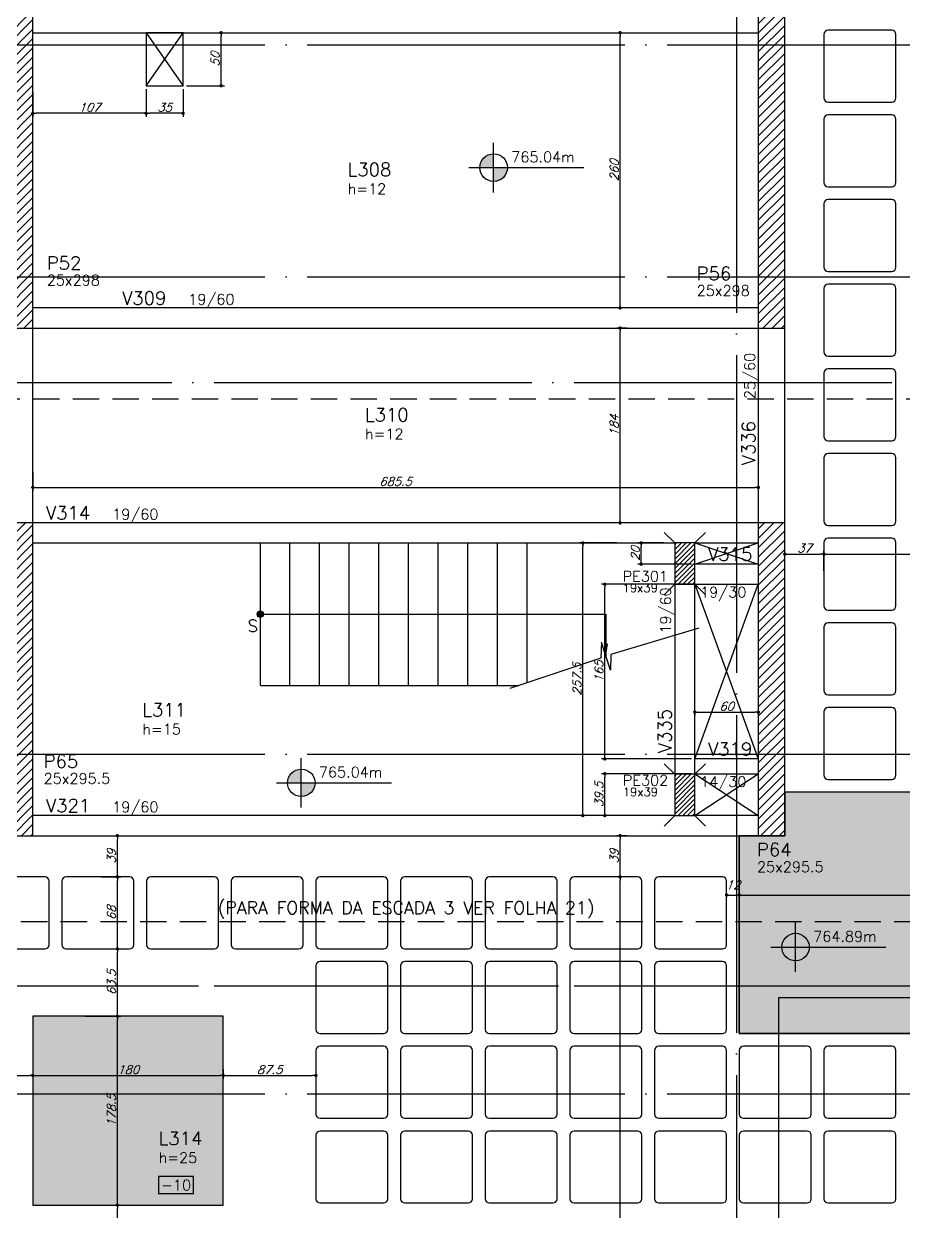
# Model space of a CAD drawing. Header units: millimetres. Extents: x -4107 to 5538, y -2094 to 2406.
# Drawn here: x -1933 to -1102, y -228 to 894 of the extents above; entities that cross this region are included whole.
import ezdxf
from ezdxf.enums import TextEntityAlignment as Align

# ---------------------------------------------------------------- set-up
doc = ezdxf.new("R2010")
doc.units = ezdxf.units.MM
doc.header["$LTSCALE"] = 50
doc.linetypes.add('DASHED', pattern=[0.75, 0.5, -0.25])
doc.linetypes.add('EIXO', pattern=[6.8, 6, -0.4, 0, -0.4])
for name, color, linetype in [('251', 5, 'Continuous'), ('F-AUX', 2, 'Continuous'), ('F-AUX-RED', 1, 'Continuous'), ('F-COTAS', 106, 'Continuous'), ('F-COTAS-FUROS', 50, 'Continuous'), ('F-CUBETA', 1, 'Continuous'), ('F-EIXO', 12, 'EIXO'), ('F-ESCADAS', 2, 'Continuous'), ('F-LAJES', 3, 'Continuous'), ('F-LAJES-DIM', 2, 'Continuous'), ('F-LAJES-NOME', 4, 'Continuous'), ('F-LAJES-R', 254, 'Continuous'), ('F-LEADER', 1, 'Continuous'), ('F-NÍVEL-PLANTA', 2, 'Continuous'), ('F-PILARES-DIM', 172, 'Continuous'), ('F-PILARES-HACH', 174, 'Continuous'), ('F-PILARES-N', 170, 'Continuous'), ('F-PILARES-NASCE', 4, 'Continuous'), ('F-PILARES-NOME', 170, 'Continuous'), ('F-PILARES-S', 170, 'Continuous'), ('F-TEXTO', 6, 'Continuous'), ('F-TEXTO-YELLOW', 2, 'Continuous'), ('F-VIGAS', 3, 'Continuous'), ('F-VIGAS-DIM', 2, 'Continuous'), ('F-VIGAS-NOME', 4, 'Continuous'), ('F-VÃO', 1, 'Continuous')]:
    doc.layers.add(name, color=color, linetype=linetype)
doc.layers.add('F-DESNIVEL-4', color=7, linetype='Continuous', true_color=0xc3f1b6)
doc.layers.add('F-DESNIVEL-5', color=7, linetype='Continuous', true_color=0xadd6ff)
doc.styles.add('5385-ARQ-PB-BAS-PLA-TER-TORRE-A-106-TXT$0$R60-75', font='simplex.shx', dxfattribs={"height": 0.1125})
doc.styles.add('CP-TEXT-INCL', font='simplex.shx', dxfattribs={"oblique": 20})
doc.styles.add('CP-TEXTO', font='simplex.shx')
doc.styles.add('MCP', font='simplex.shx')
doc.styles.add('ROMANS', font='simplex.shx')
doc.dimstyles.new('CP-COTAS-50', dxfattribs={"dimscale": 0.64, "dimtxt": 12.5, "dimasz": 5, "dimexe": 5, "dimexo": 5, "dimgap": 2.5, "dimtad": 1, "dimdec": 1, "dimdsep": 46, "dimtxsty": 'CP-TEXT-INCL', "dimblk1": 'DOT', "dimblk2": 'DOT', "dimsah": 1, "dimcen": 9, "dimclrd": 256, "dimclre": 256, "dimclrt": 256, "dimadec": 0, "dimazin": 0, "dimtfac": 1, "dimtdec": 1, "dimtmove": 2, "dimatfit": 3, "dimldrblk": 'DOT', "dimfxl": 0, "dimtolj": 1, "dimarcsym": 0})
pattern_1 = [(45, (0, -5000), (-4.4194174, 4.4194174), [])]

# ---------------------------------------------------------------- blocks, each defined once
blk = doc.blocks.new('_VAONER063650636500869008690')
at = {"layer": '251', "color": 1}
for p, q in [((30, 34), (-30, 34)), ((-34, 30), (-34, -30)), ((34, -30), (34, 30)), ((-30, -34), (30, -34))]:
    blk.add_line(p, q, dxfattribs=at)
for centre, start, end in [((-30, 30), 90, 180), ((30, 30), 0, 90), ((-30, -30), 180, 270), ((30, -30), 270, 0)]:
    blk.add_arc(centre, 4, start, end, dxfattribs=at)
blk = doc.blocks.new('*U4')
at = {"layer": 'F-LAJES-DIM', "color": 1}
blk.add_lwpolyline([(0, 0), (33, 0), (33, 16), (0, 16)], close=True, dxfattribs=at)
at = {"layer": 'F-LAJES-DIM', "style": 'MCP'}
blk.add_attdef('DIM', text='', height=10, dxfattribs=at).set_placement((16.5, 8), align=Align.MIDDLE_CENTER)
blk = doc.blocks.new('Nível - Planta')
at = {"layer": 'F-NÍVEL-PLANTA'}
h = blk.add_hatch(color=71, dxfattribs=at)
h.paths.add_polyline_path([(0, 0), (0, 0.26, 0.414214), (-0.26, 0)])
h.paths.add_polyline_path([(0.26, 0), (0, 0), (0, -0.26, 0.414214)])
for p, q in [((0, -0.469), (0, 0.469)), ((-0.469, 0), (1.704, 0))]:
    blk.add_line(p, q, dxfattribs=at)
blk.add_circle((0, 0), 0.26, dxfattribs=at)
at = {"layer": 'F-TEXTO', "color": 3, "style": 'MCP'}
blk.add_attdef('NÍVEL', (0.333, 0.102), '', height=0.2, dxfattribs=at)
blk = doc.blocks.new('*U13')
at = {"layer": 'F-EIXO'}
blk.add_line((0, 0), (7397, 0), dxfattribs=at)
at = {"layer": 'F-TEXTO', "style": 'ROMANS'}
blk.add_attdef('EIXO', text='', height=17.5, dxfattribs=at).set_placement((-28.2072, 0), align=Align.MIDDLE_CENTER)
blk = doc.blocks.new('*U19')
at = {"layer": 'F-EIXO'}
blk.add_line((0, 0), (7484.954, 0), dxfattribs=at)
at = {"layer": 'F-TEXTO', "style": 'ROMANS'}
blk.add_attdef('EIXO', text='', height=17.5, dxfattribs=at).set_placement((-28.2072, 0), align=Align.MIDDLE_CENTER)
blk = doc.blocks.new('*U12')
at = {"layer": 'F-EIXO'}
blk.add_line((0, 0), (0, -3477.9), dxfattribs=at)
at = {"layer": 'F-TEXTO', "style": 'ROMANS'}
blk.add_attdef('EIXO', text='', height=17.5, rotation=360, dxfattribs=at).set_placement((0, 28.2), align=Align.MIDDLE_CENTER)
blk = doc.blocks.new('*U125')
at = {"layer": 'F-VÃO'}
for p, q in [((0, 0), (35, 50)), ((0, 50), (35, 0))]:
    blk.add_line(p, q, dxfattribs=at)
at = {"layer": 'F-VÃO', "color": 3}
blk.add_lwpolyline([(0, 0), (35, 0), (35, 50), (0, 50)], close=True, dxfattribs=at)
blk = doc.blocks.new('_DOT')
at = {"color": 0, "linetype": 'ByBlock'}
blk.add_line((-0.5, 0), (-1, 0), dxfattribs=at)
at = {"color": 0, "linetype": 'ByBlock', "const_width": 0.5}
blk.add_lwpolyline([(-0.25, 0, 1), (0.25, 0, 1)], format="xyb", close=True, dxfattribs=at)
blk = doc.blocks.new('*D155')
at = {"layer": 'DEFPOINTS', "color": 0, "transparency": 16777216}
for p in [(-1817.5, 835.5), (-1782.5, 835.5), (-1817.5, 809.4)]:
    blk.add_point(p, dxfattribs=at)
at = {"layer": 'F-COTAS-FUROS', "lineweight": -2, "transparency": 16777216}
for p, q in [((-1817.5, 832.3), (-1817.5, 806.2)), ((-1782.5, 832.3), (-1782.5, 806.2)), ((-1785.7, 809.4), (-1814.3, 809.4))]:
    blk.add_line(p, q, dxfattribs=at)
at = {"layer": 'F-COTAS-FUROS', "lineweight": -2, "transparency": 16777216, "xscale": 3.2, "yscale": 3.2, "zscale": 3.2, "rotation": 180}
blk.add_blockref('_DOT', (-1817.5, 809.4), dxfattribs=at)
at = {"layer": 'F-COTAS-FUROS', "lineweight": -2, "transparency": 16777216, "xscale": 3.2, "yscale": 3.2, "zscale": 3.2}
blk.add_blockref('_DOT', (-1782.5, 809.4), dxfattribs=at)
at = {"layer": 'F-COTAS-FUROS', "transparency": 16777216, "insert": (-1800, 815), "char_height": 8, "attachment_point": 5, "style": 'CP-TEXT-INCL'}
blk.add_mtext('\\A1;35', dxfattribs=at)
blk = doc.blocks.new('*D156')
at = {"layer": 'DEFPOINTS', "color": 0, "transparency": 16777216}
for p in [(-1924.5, 832.2), (-1817.5, 835.5), (-1924.5, 809.4)]:
    blk.add_point(p, dxfattribs=at)
at = {"layer": 'F-COTAS-FUROS', "lineweight": -2, "transparency": 16777216}
for p, q in [((-1817.5, 832.3), (-1817.5, 806.2)), ((-1924.5, 829), (-1924.5, 806.2)), ((-1820.7, 809.4), (-1921.3, 809.4))]:
    blk.add_line(p, q, dxfattribs=at)
at = {"layer": 'F-COTAS-FUROS', "lineweight": -2, "transparency": 16777216, "xscale": 3.2, "yscale": 3.2, "zscale": 3.2, "rotation": 180}
blk.add_blockref('_DOT', (-1924.5, 809.4), dxfattribs=at)
at = {"layer": 'F-COTAS-FUROS', "lineweight": -2, "transparency": 16777216, "xscale": 3.2, "yscale": 3.2, "zscale": 3.2}
blk.add_blockref('_DOT', (-1817.5, 809.4), dxfattribs=at)
at = {"layer": 'F-COTAS-FUROS', "transparency": 16777216, "insert": (-1871, 815), "char_height": 8, "attachment_point": 5, "style": 'CP-TEXT-INCL'}
blk.add_mtext('\\A1;107', dxfattribs=at)
blk = doc.blocks.new('*D157')
at = {"layer": 'DEFPOINTS', "color": 0, "transparency": 16777216}
for p in [(-1761.5, 885.5), (-1746.6, 885.5), (-1782.5, 835.5)]:
    blk.add_point(p, dxfattribs=at)
at = {"layer": 'F-COTAS-FUROS', "lineweight": -2, "transparency": 16777216}
for p, q in [((-1758.3, 885.5), (-1743.4, 885.5)), ((-1746.6, 838.7), (-1746.6, 882.3)), ((-1779.3, 835.5), (-1743.4, 835.5))]:
    blk.add_line(p, q, dxfattribs=at)
at = {"layer": 'F-COTAS-FUROS', "lineweight": -2, "transparency": 16777216, "xscale": 3.2, "yscale": 3.2, "zscale": 3.2}
for p, rotation in [((-1746.6, 885.5), 90), ((-1746.6, 835.5), 270)]:
    blk.add_blockref('_DOT', p, dxfattribs=dict(at, rotation=rotation))
at = {"layer": 'F-COTAS-FUROS', "transparency": 16777216, "insert": (-1752.2, 860.5), "char_height": 8, "attachment_point": 5, "rotation": 90, "style": 'CP-TEXT-INCL'}
blk.add_mtext('\\A1;50', dxfattribs=at)
blk = doc.blocks.new('*D191')
at = {"layer": 'DEFPOINTS', "color": 0, "transparency": 16777216}
for p in [(-1369.6, 88), (-1360.9, 88), (-1360.9, -780)]:
    blk.add_point(p, dxfattribs=at)
at = {"layer": 'F-COTAS', "lineweight": -2, "transparency": 16777216}
for p, q in [((-1364.1, 88), (-1372.8, 88)), ((-1369.6, -776.8), (-1369.6, 84.8)), ((-1364.1, -780), (-1372.8, -780))]:
    blk.add_line(p, q, dxfattribs=at)
at = {"layer": 'F-COTAS', "lineweight": -2, "transparency": 16777216, "xscale": 3.2, "yscale": 3.2, "zscale": 3.2}
for p, rotation in [((-1369.6, 88), 90), ((-1369.6, -780), 270)]:
    blk.add_blockref('_DOT', p, dxfattribs=dict(at, rotation=rotation))
at = {"layer": 'F-COTAS', "transparency": 16777216, "insert": (-1375.2, -346), "char_height": 8, "attachment_point": 5, "rotation": 90, "style": 'CP-TEXT-INCL'}
blk.add_mtext('\\A1;868', dxfattribs=at)
blk = doc.blocks.new('*D192')
at = {"layer": 'DEFPOINTS', "color": 0, "transparency": 16777216}
for p in [(-1369.6, 127), (-1359.8, 127), (-1359.8, 88)]:
    blk.add_point(p, dxfattribs=at)
at = {"layer": 'F-COTAS', "lineweight": -2, "transparency": 16777216}
for p, q in [((-1363, 127), (-1372.8, 127)), ((-1369.6, 91.2), (-1369.6, 123.8)), ((-1363, 88), (-1372.8, 88))]:
    blk.add_line(p, q, dxfattribs=at)
at = {"layer": 'F-COTAS', "lineweight": -2, "transparency": 16777216, "xscale": 3.2, "yscale": 3.2, "zscale": 3.2}
for p, rotation in [((-1369.6, 127), 90), ((-1369.6, 88), 270)]:
    blk.add_blockref('_DOT', p, dxfattribs=dict(at, rotation=rotation))
at = {"layer": 'F-COTAS', "transparency": 16777216, "insert": (-1375.2, 107.5), "char_height": 8, "attachment_point": 5, "rotation": 90, "style": 'CP-TEXT-INCL'}
blk.add_mtext('\\A1;39', dxfattribs=at)
blk = doc.blocks.new('*D193')
at = {"layer": 'DEFPOINTS', "color": 0, "transparency": 16777216}
for p in [(-1404.8, 403.5), (-1369.6, 403.5), (-1404.8, 146)]:
    blk.add_point(p, dxfattribs=at)
at = {"layer": 'F-COTAS', "lineweight": -2, "transparency": 16777216}
for p, q in [((-1372.8, 403.5), (-1408, 403.5)), ((-1404.8, 149.2), (-1404.8, 400.3))]:
    blk.add_line(p, q, dxfattribs=at)
at = {"layer": 'F-COTAS', "lineweight": -2, "transparency": 16777216, "xscale": 3.2, "yscale": 3.2, "zscale": 3.2}
for p, rotation in [((-1404.8, 403.5), 90), ((-1404.8, 146), 270)]:
    blk.add_blockref('_DOT', p, dxfattribs=dict(at, rotation=rotation))
at = {"layer": 'F-COTAS', "transparency": 16777216, "insert": (-1410.4, 274.8), "char_height": 8, "attachment_point": 5, "rotation": 90, "style": 'CP-TEXT-INCL'}
blk.add_mtext('\\A1;257.5', dxfattribs=at)
blk = doc.blocks.new('*D194')
at = {"layer": 'DEFPOINTS', "color": 0, "transparency": 16777216}
for p in [(-1369.6, 606.5), (-1359.8, 606.5), (-1359.8, 422.5)]:
    blk.add_point(p, dxfattribs=at)
at = {"layer": 'F-COTAS', "lineweight": -2, "transparency": 16777216}
for p, q in [((-1363, 606.5), (-1372.8, 606.5)), ((-1369.6, 425.7), (-1369.6, 603.3)), ((-1363, 422.5), (-1372.8, 422.5))]:
    blk.add_line(p, q, dxfattribs=at)
at = {"layer": 'F-COTAS', "lineweight": -2, "transparency": 16777216, "xscale": 3.2, "yscale": 3.2, "zscale": 3.2}
for p, rotation in [((-1369.6, 606.5), 90), ((-1369.6, 422.5), 270)]:
    blk.add_blockref('_DOT', p, dxfattribs=dict(at, rotation=rotation))
at = {"layer": 'F-COTAS', "transparency": 16777216, "insert": (-1375.2, 514.5), "char_height": 8, "attachment_point": 5, "rotation": 90, "style": 'CP-TEXT-INCL'}
blk.add_mtext('\\A1;184', dxfattribs=at)
blk = doc.blocks.new('*D195')
at = {"layer": 'DEFPOINTS', "color": 0, "transparency": 16777216}
for p in [(-1369.6, 885.5), (-1369.6, 885.5), (-1369.6, 625.5)]:
    blk.add_point(p, dxfattribs=at)
at = {"layer": 'F-COTAS', "lineweight": -2, "transparency": 16777216}
blk.add_line((-1369.6, 628.7), (-1369.6, 882.3), dxfattribs=at)
at = {"layer": 'F-COTAS', "lineweight": -2, "transparency": 16777216, "xscale": 3.2, "yscale": 3.2, "zscale": 3.2}
for p, rotation in [((-1369.6, 885.5), 90), ((-1369.6, 625.5), 270)]:
    blk.add_blockref('_DOT', p, dxfattribs=dict(at, rotation=rotation))
at = {"layer": 'F-COTAS', "transparency": 16777216, "insert": (-1375.2, 755.5), "char_height": 8, "attachment_point": 5, "rotation": 90, "style": 'CP-TEXT-INCL'}
blk.add_mtext('\\A1;260', dxfattribs=at)
blk = doc.blocks.new('*D245')
at = {"layer": 'DEFPOINTS', "color": 0, "transparency": 16777216}
for p in [(-709, 393), (-1177, 374), (-709, 379.2)]:
    blk.add_point(p, dxfattribs=at)
at = {"layer": 'F-COTAS', "lineweight": -2, "transparency": 16777216}
for p, q in [((-1177, 377.2), (-1177, 396.2)), ((-1173.8, 393), (-712.2, 393)), ((-709, 382.4), (-709, 396.2))]:
    blk.add_line(p, q, dxfattribs=at)
at = {"layer": 'F-COTAS', "lineweight": -2, "transparency": 16777216, "xscale": 3.2, "yscale": 3.2, "zscale": 3.2, "rotation": 180}
blk.add_blockref('_DOT', (-1177, 393), dxfattribs=at)
at = {"layer": 'F-COTAS', "lineweight": -2, "transparency": 16777216, "xscale": 3.2, "yscale": 3.2, "zscale": 3.2}
blk.add_blockref('_DOT', (-709, 393), dxfattribs=at)
at = {"layer": 'F-COTAS', "transparency": 16777216, "insert": (-943, 398.6), "char_height": 8, "attachment_point": 5, "style": 'CP-TEXT-INCL'}
blk.add_mtext('\\A1;468', dxfattribs=at)
blk = doc.blocks.new('*D246')
at = {"layer": 'DEFPOINTS', "color": 0, "transparency": 16777216}
for p in [(-1177, 393), (-1214, 384.4), (-1177, 384.4)]:
    blk.add_point(p, dxfattribs=at)
at = {"layer": 'F-COTAS', "lineweight": -2, "transparency": 16777216}
for p, q in [((-1214, 387.6), (-1214, 396.2)), ((-1210.8, 393), (-1180.2, 393)), ((-1177, 387.6), (-1177, 396.2))]:
    blk.add_line(p, q, dxfattribs=at)
at = {"layer": 'F-COTAS', "lineweight": -2, "transparency": 16777216, "xscale": 3.2, "yscale": 3.2, "zscale": 3.2, "rotation": 180}
blk.add_blockref('_DOT', (-1214, 393), dxfattribs=at)
at = {"layer": 'F-COTAS', "lineweight": -2, "transparency": 16777216, "xscale": 3.2, "yscale": 3.2, "zscale": 3.2}
blk.add_blockref('_DOT', (-1177, 393), dxfattribs=at)
at = {"layer": 'F-COTAS', "transparency": 16777216, "insert": (-1195.5, 398.6), "char_height": 8, "attachment_point": 5, "style": 'CP-TEXT-INCL'}
blk.add_mtext('\\A1;37', dxfattribs=at)
blk = doc.blocks.new('*D302')
at = {"layer": 'DEFPOINTS', "color": 0, "transparency": 16777216}
for p in [(-1877.6, -222), (-1844.6, -222), (-1877.6, -300)]:
    blk.add_point(p, dxfattribs=at)
at = {"layer": 'F-COTAS', "lineweight": -2, "transparency": 16777216}
for p, q in [((-1874.4, -222), (-1841.4, -222)), ((-1844.6, -296.8), (-1844.6, -225.2)), ((-1874.4, -300), (-1841.4, -300))]:
    blk.add_line(p, q, dxfattribs=at)
at = {"layer": 'F-COTAS', "lineweight": -2, "transparency": 16777216, "xscale": 3.2, "yscale": 3.2, "zscale": 3.2}
for p, rotation in [((-1844.6, -222), 90), ((-1844.6, -300), 270)]:
    blk.add_blockref('_DOT', p, dxfattribs=dict(at, rotation=rotation))
at = {"layer": 'F-COTAS', "transparency": 16777216, "insert": (-1850.2, -261), "char_height": 8, "attachment_point": 5, "rotation": 90, "style": 'CP-TEXT-INCL'}
blk.add_mtext('\\A1;78', dxfattribs=at)
blk = doc.blocks.new('*D303')
at = {"layer": 'DEFPOINTS', "color": 0, "transparency": 16777216}
for p in [(-1878.6, -43.5), (-1844.6, -43.5), (-1878.6, -222)]:
    blk.add_point(p, dxfattribs=at)
at = {"layer": 'F-COTAS', "lineweight": -2, "transparency": 16777216}
for p, q in [((-1875.4, -43.5), (-1841.4, -43.5)), ((-1844.6, -218.8), (-1844.6, -46.7)), ((-1875.4, -222), (-1841.4, -222))]:
    blk.add_line(p, q, dxfattribs=at)
at = {"layer": 'F-COTAS', "lineweight": -2, "transparency": 16777216, "xscale": 3.2, "yscale": 3.2, "zscale": 3.2}
for p, rotation in [((-1844.6, -43.5), 90), ((-1844.6, -222), 270)]:
    blk.add_blockref('_DOT', p, dxfattribs=dict(at, rotation=rotation))
at = {"layer": 'F-COTAS', "transparency": 16777216, "insert": (-1850.2, -132.7), "char_height": 8, "attachment_point": 5, "rotation": 90, "style": 'CP-TEXT-INCL'}
blk.add_mtext('\\A1;178.5', dxfattribs=at)
blk = doc.blocks.new('*D304')
at = {"layer": 'DEFPOINTS', "color": 0, "transparency": 16777216}
for p in [(-1924.5, -97.7), (-1744.5, -97.7), (-1744.5, -99.6)]:
    blk.add_point(p, dxfattribs=at)
at = {"layer": 'F-COTAS', "lineweight": -2, "transparency": 16777216}
for p, q in [((-1924.5, -100.9), (-1924.5, -102.8)), ((-1921.3, -99.6), (-1747.7, -99.6)), ((-1744.5, -100.9), (-1744.5, -102.8))]:
    blk.add_line(p, q, dxfattribs=at)
at = {"layer": 'F-COTAS', "lineweight": -2, "transparency": 16777216, "xscale": 3.2, "yscale": 3.2, "zscale": 3.2, "rotation": 180}
blk.add_blockref('_DOT', (-1924.5, -99.6), dxfattribs=at)
at = {"layer": 'F-COTAS', "lineweight": -2, "transparency": 16777216, "xscale": 3.2, "yscale": 3.2, "zscale": 3.2}
blk.add_blockref('_DOT', (-1744.5, -99.6), dxfattribs=at)
at = {"layer": 'F-COTAS', "transparency": 16777216, "insert": (-1834.5, -94), "char_height": 8, "attachment_point": 5, "style": 'CP-TEXT-INCL'}
blk.add_mtext('\\A1;180', dxfattribs=at)
blk = doc.blocks.new('*D305')
at = {"layer": 'DEFPOINTS', "color": 0, "transparency": 16777216}
for p in [(-1744.5, -90.3), (-1657, -90.3), (-1657, -99.6)]:
    blk.add_point(p, dxfattribs=at)
at = {"layer": 'F-COTAS', "lineweight": -2, "transparency": 16777216}
for p, q in [((-1744.5, -93.5), (-1744.5, -102.8)), ((-1741.3, -99.6), (-1660.2, -99.6)), ((-1657, -93.5), (-1657, -102.8))]:
    blk.add_line(p, q, dxfattribs=at)
at = {"layer": 'F-COTAS', "lineweight": -2, "transparency": 16777216, "xscale": 3.2, "yscale": 3.2, "zscale": 3.2, "rotation": 180}
blk.add_blockref('_DOT', (-1744.5, -99.6), dxfattribs=at)
at = {"layer": 'F-COTAS', "lineweight": -2, "transparency": 16777216, "xscale": 3.2, "yscale": 3.2, "zscale": 3.2}
blk.add_blockref('_DOT', (-1657, -99.6), dxfattribs=at)
at = {"layer": 'F-COTAS', "transparency": 16777216, "insert": (-1700.8, -94), "char_height": 8, "attachment_point": 5, "style": 'CP-TEXT-INCL'}
blk.add_mtext('\\A1;87.5', dxfattribs=at)
blk = doc.blocks.new('*D306')
at = {"layer": 'DEFPOINTS', "color": 0, "transparency": 16777216}
for p in [(-1989, -91.8), (-1924.5, -91.8), (-1924.5, -99.6)]:
    blk.add_point(p, dxfattribs=at)
at = {"layer": 'F-COTAS', "lineweight": -2, "transparency": 16777216}
for p, q in [((-1989, -95), (-1989, -102.8)), ((-1985.8, -99.6), (-1927.7, -99.6)), ((-1924.5, -95), (-1924.5, -102.8))]:
    blk.add_line(p, q, dxfattribs=at)
at = {"layer": 'F-COTAS', "lineweight": -2, "transparency": 16777216, "xscale": 3.2, "yscale": 3.2, "zscale": 3.2, "rotation": 180}
blk.add_blockref('_DOT', (-1989, -99.6), dxfattribs=at)
at = {"layer": 'F-COTAS', "lineweight": -2, "transparency": 16777216, "xscale": 3.2, "yscale": 3.2, "zscale": 3.2}
blk.add_blockref('_DOT', (-1924.5, -99.6), dxfattribs=at)
at = {"layer": 'F-COTAS', "transparency": 16777216, "insert": (-1956.8, -94), "char_height": 8, "attachment_point": 5, "style": 'CP-TEXT-INCL'}
blk.add_mtext('\\A1;64.5', dxfattribs=at)
blk = doc.blocks.new('*D307')
at = {"layer": 'DEFPOINTS', "color": 0, "transparency": 16777216}
for p in [(-1858.4, 20), (-1844.6, 20), (-1858.4, -43.5)]:
    blk.add_point(p, dxfattribs=at)
at = {"layer": 'F-COTAS', "lineweight": -2, "transparency": 16777216}
for p, q in [((-1855.2, 20), (-1841.4, 20)), ((-1844.6, -40.3), (-1844.6, 16.8)), ((-1855.2, -43.5), (-1841.4, -43.5))]:
    blk.add_line(p, q, dxfattribs=at)
at = {"layer": 'F-COTAS', "lineweight": -2, "transparency": 16777216, "xscale": 3.2, "yscale": 3.2, "zscale": 3.2}
for p, rotation in [((-1844.6, 20), 90), ((-1844.6, -43.5), 270)]:
    blk.add_blockref('_DOT', p, dxfattribs=dict(at, rotation=rotation))
at = {"layer": 'F-COTAS', "transparency": 16777216, "insert": (-1850.2, -11.7), "char_height": 8, "attachment_point": 5, "rotation": 90, "style": 'CP-TEXT-INCL'}
blk.add_mtext('\\A1;63.5', dxfattribs=at)
blk = doc.blocks.new('*D308')
at = {"layer": 'DEFPOINTS', "color": 0, "transparency": 16777216}
for p in [(-1863, 88), (-1844.6, 88), (-1863, 20)]:
    blk.add_point(p, dxfattribs=at)
at = {"layer": 'F-COTAS', "lineweight": -2, "transparency": 16777216}
for p, q in [((-1859.8, 88), (-1841.4, 88)), ((-1844.6, 23.2), (-1844.6, 84.8)), ((-1859.8, 20), (-1841.4, 20))]:
    blk.add_line(p, q, dxfattribs=at)
at = {"layer": 'F-COTAS', "lineweight": -2, "transparency": 16777216, "xscale": 3.2, "yscale": 3.2, "zscale": 3.2}
for p, rotation in [((-1844.6, 88), 90), ((-1844.6, 20), 270)]:
    blk.add_blockref('_DOT', p, dxfattribs=dict(at, rotation=rotation))
at = {"layer": 'F-COTAS', "transparency": 16777216, "insert": (-1850.2, 54), "char_height": 8, "attachment_point": 5, "rotation": 90, "style": 'CP-TEXT-INCL'}
blk.add_mtext('\\A1;68', dxfattribs=at)
blk = doc.blocks.new('*D309')
at = {"layer": 'DEFPOINTS', "color": 0, "transparency": 16777216}
for p in [(-1863, 127), (-1844.6, 127), (-1863, 88)]:
    blk.add_point(p, dxfattribs=at)
at = {"layer": 'F-COTAS', "lineweight": -2, "transparency": 16777216}
for p, q in [((-1859.8, 127), (-1841.4, 127)), ((-1844.6, 91.2), (-1844.6, 123.8)), ((-1859.8, 88), (-1841.4, 88))]:
    blk.add_line(p, q, dxfattribs=at)
at = {"layer": 'F-COTAS', "lineweight": -2, "transparency": 16777216, "xscale": 3.2, "yscale": 3.2, "zscale": 3.2}
for p, rotation in [((-1844.6, 127), 90), ((-1844.6, 88), 270)]:
    blk.add_blockref('_DOT', p, dxfattribs=dict(at, rotation=rotation))
at = {"layer": 'F-COTAS', "transparency": 16777216, "insert": (-1850.2, 107.5), "char_height": 8, "attachment_point": 5, "rotation": 90, "style": 'CP-TEXT-INCL'}
blk.add_mtext('\\A1;39', dxfattribs=at)
blk = doc.blocks.new('*D332')
at = {"layer": 'DEFPOINTS', "color": 0, "transparency": 16777216}
for p in [(-1924.5, 473.4), (-1239, 473.4), (-1239, 456)]:
    blk.add_point(p, dxfattribs=at)
at = {"layer": 'F-COTAS', "lineweight": -2, "transparency": 16777216}
for p, q in [((-1924.5, 470.2), (-1924.5, 452.8)), ((-1239, 470.2), (-1239, 452.8)), ((-1921.3, 456), (-1242.2, 456))]:
    blk.add_line(p, q, dxfattribs=at)
at = {"layer": 'F-COTAS', "lineweight": -2, "transparency": 16777216, "xscale": 3.2, "yscale": 3.2, "zscale": 3.2, "rotation": 180}
blk.add_blockref('_DOT', (-1924.5, 456), dxfattribs=at)
at = {"layer": 'F-COTAS', "lineweight": -2, "transparency": 16777216, "xscale": 3.2, "yscale": 3.2, "zscale": 3.2}
blk.add_blockref('_DOT', (-1239, 456), dxfattribs=at)
at = {"layer": 'F-COTAS', "transparency": 16777216, "insert": (-1581.8, 461.6), "char_height": 8, "attachment_point": 5, "style": 'CP-TEXT-INCL'}
blk.add_mtext('\\A1;685.5', dxfattribs=at)
blk = doc.blocks.new('*D333')
at = {"layer": 'DEFPOINTS', "color": 0, "transparency": 16777216}
for p in [(-1299, 244.6), (-1239, 244.6), (-1239, 243.7)]:
    blk.add_point(p, dxfattribs=at)
at = {"layer": 'F-COTAS', "lineweight": -2, "transparency": 16777216}
for p, q in [((-1299, 241.4), (-1299, 240.5)), ((-1295.8, 243.7), (-1242.2, 243.7)), ((-1239, 241.4), (-1239, 240.5))]:
    blk.add_line(p, q, dxfattribs=at)
at = {"layer": 'F-COTAS', "lineweight": -2, "transparency": 16777216, "xscale": 3.2, "yscale": 3.2, "zscale": 3.2, "rotation": 180}
blk.add_blockref('_DOT', (-1299, 243.7), dxfattribs=at)
at = {"layer": 'F-COTAS', "lineweight": -2, "transparency": 16777216, "xscale": 3.2, "yscale": 3.2, "zscale": 3.2}
blk.add_blockref('_DOT', (-1239, 243.7), dxfattribs=at)
at = {"layer": 'F-COTAS', "transparency": 16777216, "insert": (-1269, 249.3), "char_height": 8, "attachment_point": 5, "style": 'CP-TEXT-INCL'}
blk.add_mtext('\\A1;60', dxfattribs=at)
blk = doc.blocks.new('*D334')
at = {"layer": 'DEFPOINTS', "color": 0, "transparency": 16777216}
for p in [(-1384, 185.5), (-1299, 185.5), (-1325.9, 146)]:
    blk.add_point(p, dxfattribs=at)
at = {"layer": 'F-COTAS', "lineweight": -2, "transparency": 16777216}
for p, q in [((-1302.2, 185.5), (-1387.2, 185.5)), ((-1384, 149.2), (-1384, 182.3)), ((-1329.1, 146), (-1387.2, 146))]:
    blk.add_line(p, q, dxfattribs=at)
at = {"layer": 'F-COTAS', "lineweight": -2, "transparency": 16777216, "xscale": 3.2, "yscale": 3.2, "zscale": 3.2}
for p, rotation in [((-1384, 185.5), 90), ((-1384, 146), 270)]:
    blk.add_blockref('_DOT', p, dxfattribs=dict(at, rotation=rotation))
at = {"layer": 'F-COTAS', "transparency": 16777216, "insert": (-1389.6, 165.8), "char_height": 8, "attachment_point": 5, "rotation": 90, "style": 'CP-TEXT-INCL'}
blk.add_mtext('\\A1;39.5', dxfattribs=at)
blk = doc.blocks.new('*D335')
at = {"layer": 'DEFPOINTS', "color": 0, "transparency": 16777216}
for p in [(-1384, 364.5), (-1299, 364.5), (-1299, 199.5)]:
    blk.add_point(p, dxfattribs=at)
at = {"layer": 'F-COTAS', "lineweight": -2, "transparency": 16777216}
for p, q in [((-1302.2, 364.5), (-1387.2, 364.5)), ((-1384, 202.7), (-1384, 361.3)), ((-1302.2, 199.5), (-1387.2, 199.5))]:
    blk.add_line(p, q, dxfattribs=at)
at = {"layer": 'F-COTAS', "lineweight": -2, "transparency": 16777216, "xscale": 3.2, "yscale": 3.2, "zscale": 3.2}
for p, rotation in [((-1384, 364.5), 90), ((-1384, 199.5), 270)]:
    blk.add_blockref('_DOT', p, dxfattribs=dict(at, rotation=rotation))
at = {"layer": 'F-COTAS', "transparency": 16777216, "insert": (-1389.6, 282), "char_height": 8, "attachment_point": 5, "rotation": 90, "style": 'CP-TEXT-INCL'}
blk.add_mtext('\\A1;165', dxfattribs=at)
blk = doc.blocks.new('*D336')
at = {"layer": 'DEFPOINTS', "color": 0, "transparency": 16777216}
for p in [(-1349.7, 403.5), (-1325.5, 403.5), (-1299, 383.5)]:
    blk.add_point(p, dxfattribs=at)
at = {"layer": 'F-COTAS', "lineweight": -2, "transparency": 16777216}
for p, q in [((-1328.7, 403.5), (-1352.9, 403.5)), ((-1349.7, 386.7), (-1349.7, 400.3)), ((-1302.2, 383.5), (-1352.9, 383.5))]:
    blk.add_line(p, q, dxfattribs=at)
at = {"layer": 'F-COTAS', "lineweight": -2, "transparency": 16777216, "xscale": 3.2, "yscale": 3.2, "zscale": 3.2}
for p, rotation in [((-1349.7, 403.5), 90), ((-1349.7, 383.5), 270)]:
    blk.add_blockref('_DOT', p, dxfattribs=dict(at, rotation=rotation))
at = {"layer": 'F-COTAS', "transparency": 16777216, "insert": (-1355.3, 393.5), "char_height": 8, "attachment_point": 5, "rotation": 90, "style": 'CP-TEXT-INCL'}
blk.add_mtext('\\A1;20', dxfattribs=at)
blk = doc.blocks.new('*D347')
at = {"layer": 'DEFPOINTS', "color": 0, "transparency": 16777216}
for p in [(-1257, 70.9), (-1269, 64), (-1257, 64)]:
    blk.add_point(p, dxfattribs=at)
at = {"layer": 'F-COTAS', "lineweight": -2, "transparency": 16777216}
for p, q in [((-1269, 67.2), (-1269, 74.1)), ((-1265.8, 70.9), (-1260.2, 70.9)), ((-1257, 67.2), (-1257, 74.1))]:
    blk.add_line(p, q, dxfattribs=at)
at = {"layer": 'F-COTAS', "lineweight": -2, "transparency": 16777216, "xscale": 3.2, "yscale": 3.2, "zscale": 3.2, "rotation": 180}
blk.add_blockref('_DOT', (-1269, 70.9), dxfattribs=at)
at = {"layer": 'F-COTAS', "lineweight": -2, "transparency": 16777216, "xscale": 3.2, "yscale": 3.2, "zscale": 3.2}
blk.add_blockref('_DOT', (-1257, 70.9), dxfattribs=at)
at = {"layer": 'F-COTAS', "transparency": 16777216, "insert": (-1263, 80.5), "char_height": 8, "attachment_point": 5, "style": 'CP-TEXT-INCL'}
blk.add_mtext('\\A1;12', dxfattribs=at)
blk = doc.blocks.new('*D348')
at = {"layer": 'DEFPOINTS', "color": 0, "transparency": 16777216}
for p in [(-789, 70.9), (-1257, 64.5), (-789, 64.5)]:
    blk.add_point(p, dxfattribs=at)
at = {"layer": 'F-COTAS', "lineweight": -2, "transparency": 16777216}
for p, q in [((-1257, 67.7), (-1257, 74.1)), ((-1253.8, 70.9), (-792.2, 70.9)), ((-789, 67.7), (-789, 74.1))]:
    blk.add_line(p, q, dxfattribs=at)
at = {"layer": 'F-COTAS', "lineweight": -2, "transparency": 16777216, "xscale": 3.2, "yscale": 3.2, "zscale": 3.2, "rotation": 180}
blk.add_blockref('_DOT', (-1257, 70.9), dxfattribs=at)
at = {"layer": 'F-COTAS', "lineweight": -2, "transparency": 16777216, "xscale": 3.2, "yscale": 3.2, "zscale": 3.2}
blk.add_blockref('_DOT', (-789, 70.9), dxfattribs=at)
at = {"layer": 'F-COTAS', "transparency": 16777216, "insert": (-1023, 76.5), "char_height": 8, "attachment_point": 5, "style": 'CP-TEXT-INCL'}
blk.add_mtext('\\A1;468', dxfattribs=at)
blk = doc.blocks.new('A$C415907ED')
at = {"layer": 'F-AUX'}
h = blk.add_hatch(color=1, dxfattribs=at)
edge = h.paths.add_edge_path()
edge.add_arc((-470.5, 209.2), 3, 0, 360)
at = {"layer": 'F-PILARES-HACH'}
h = blk.add_hatch(dxfattribs=at)
h.set_pattern_fill('ANSI31', color=256)
h.set_pattern_definition([(45, (-14730.6944, 5816.136), (-2.245064, 2.245064), [])])
h.paths.add_polyline_path([(-60, 276.5), (-79, 276.5), (-79, 237.5), (-60, 237.5)])
h = blk.add_hatch(dxfattribs=at)
h.set_pattern_fill('ANSI31', color=256)
h.set_pattern_definition([(45, (-14730.6944, 5597.636), (-2.245064, 2.245064), [])])
h.paths.add_polyline_path([(-60, 58), (-79, 58), (-79, 19), (-60, 19)])
at = {"layer": 'F-AUX', "color": 1}
blk.add_circle((-470.5, 209.2), 3, dxfattribs=at)
at = {"layer": 'F-AUX-RED'}
blk.add_lwpolyline([(-470.5, 209.2), (-144, 209.2), (-144, 169.4)], dxfattribs=at)
blk.add_solid([(-142, 181.4), (-144, 169.4), (-146, 181.4)], dxfattribs=at)
at = {"layer": 'F-ESCADAS', "linetype": 'Continuous'}
for points in [[(-470.5, 142), (-470.5, 276.5)], [(-442.5, 142), (-442.5, 276.5)], [(-414.5, 142), (-414.5, 276.5)], [(-386.5, 142), (-386.5, 276.5)], [(-358.5, 142), (-358.5, 276.5)], [(-330.5, 142), (-330.5, 276.5)], [(-302.5, 142), (-302.5, 276.5)], [(-274.5, 142), (-274.5, 276.5)], [(-246.5, 142), (-246.5, 276.5)], [(-218.5, 144.5), (-218.5, 276.5)]]:
    blk.add_lwpolyline(points, dxfattribs=at)
at = {"layer": 'F-ESCADAS'}
blk.add_lwpolyline([(-470.5, 142), (-226.1, 142)], dxfattribs=at)
at = {"layer": 'F-LEADER'}
blk.add_lwpolyline([(-56.1, 196), (-139.2, 171), (-139.6, 156.4), (-148.3, 182.4), (-148.7, 167.8), (-234.9, 139.1)], dxfattribs=at)
at = {"layer": 'F-PILARES-N'}
for points in [[(-79, 237.5), (-60, 237.5), (-60, 276.5), (-79, 276.5), (-79, 237.5)], [(-79, 19), (-60, 19), (-60, 58), (-79, 58), (-79, 19)]]:
    blk.add_lwpolyline(points, dxfattribs=at)
at = {"layer": 'F-PILARES-NASCE'}
for p, q in [((-79, 276.5), (-89, 286.5)), ((-60, 276.5), (-50, 286.5)), ((-79, 237.5), (-89, 227.5)), ((-60, 237.5), (-50, 227.5)), ((-79, 58), (-89, 68)), ((-60, 58), (-50, 68)), ((-79, 19), (-89, 9)), ((-60, 19), (-50, 9))]:
    blk.add_line(p, q, dxfattribs=at)
at = {"layer": 'F-VIGAS'}
for points in [[(-79, 276.5), (-79, 247)], [(-60, 256.5), (-60, 276.5)], [(-60, 237.5), (-60, 256.5)], [(-79, 65.5), (-79, 19)], [(-60, 19), (-60, 58.5)]]:
    blk.add_lwpolyline(points, dxfattribs=at)
at = {"layer": 'F-PILARES-DIM', "linetype": 'Continuous', "style": 'ROMANS'}
for p in [(-128.2, 230), (-128, 37.3)]:
    blk.add_text('19x39', height=8, dxfattribs=at).set_placement(p)
at = {"layer": 'F-PILARES-NOME', "linetype": 'Continuous', "style": 'ROMANS'}
for s, p in [('PE301', (-128.2, 240)), ('PE302', (-128, 47.3))]:
    blk.add_text(s, height=10, dxfattribs=at).set_placement(p)
at = {"layer": 'F-TEXTO-YELLOW', "insert": (-482.4, 192.6), "char_height": 11.2, "width": 61.38, "attachment_point": 7, "style": '5385-ARQ-PB-BAS-PLA-TER-TORRE-A-106-TXT$0$R60-75'}
blk.add_mtext('S', dxfattribs=at)

msp = doc.modelspace()

# ---------------------------------------------------------------- hatches: boundary and pattern name
at = {"layer": 'F-PILARES-HACH', "linetype": 'Continuous'}
h = msp.add_hatch(dxfattribs=at)
h.set_pattern_fill('ANSI31', color=256, scale=50, style=0)
h.set_pattern_definition(pattern_1)
h.paths.add_polyline_path([(-1949.5, 606.5), (-1924.5, 606.5), (-1924.5, 904.5), (-1949.5, 904.5)], flags=16)
h = msp.add_hatch(dxfattribs=at)
h.set_pattern_fill('ANSI31', color=256, scale=50, style=0)
h.set_pattern_definition(pattern_1)
h.paths.add_polyline_path([(-1239, 606.5), (-1214, 606.5), (-1214, 904.5), (-1239, 904.5)], flags=16)
h = msp.add_hatch(dxfattribs=at)
h.set_pattern_fill('ANSI31', color=256, scale=50, style=0)
h.set_pattern_definition(pattern_1)
h.paths.add_polyline_path([(-1949.5, 127), (-1924.5, 127), (-1924.5, 422.5), (-1949.5, 422.5)], flags=16)
h = msp.add_hatch(dxfattribs=at)
h.set_pattern_fill('ANSI31', color=256, scale=50, style=0)
h.set_pattern_definition(pattern_1)
h.paths.add_polyline_path([(-1239, 127), (-1214, 127), (-1214, 422.5), (-1239, 422.5)], flags=16)

# ---------------------------------------------------------------- linework, layer by layer
at = {"layer": 'F-AUX', "color": 1}
msp.add_lwpolyline([(-1219.5, -680.111), (-1219.5, -26), (-869, -26)], dxfattribs=at)
at = {"layer": 'F-AUX-RED', "color": 4, "linetype": 'DASHED'}
msp.add_lwpolyline([(-1999.294, 539.758), (-1085.673, 539.758), (-1085.673, 45.469), (-1999.294, 45.469)], close=True, dxfattribs=at)
at = {"layer": 'F-DESNIVEL-4', "linetype": 'Continuous'}
for points in [[(-1924.5, -222), (-1744.5, -222), (-1744.5, -43.5)], [(-1924.5, -222), (-1744.5, -43.5), (-1924.5, -222)], [(-1924.5, -222), (-1744.5, -43.5), (-1924.5, -43.5)], [(-1924.5, -222), (-1924.5, -43.5), (-1924.5, -222)]]:
    msp.add_solid(points, dxfattribs=at)
at = {"layer": 'F-DESNIVEL-5', "linetype": 'Continuous'}
for points in [[(-1214, 127), (-1214, 168), (-789, -60), (-789, 168)], [(-789, -60), (-1239, 127), (-1257, 127)], [(-789, -60), (-1257, 127), (-789, -60)], [(-789, -60), (-1257, 127), (-1257, -60)], [(-789, -60), (-1214, 127), (-1239, 127)], [(-789, -60), (-1239, 127), (-789, -60)], [(-789, -60), (-1214, 127), (-789, -60)], [(-789, -60), (-1257, -60), (-789, -60)]]:
    msp.add_solid(points, dxfattribs=at)
at = {"layer": 'F-EIXO'}
msp.add_line((-3768.53, -15), (3691.239, -15), dxfattribs=at)
at = {"layer": 'F-LAJES'}
for p, q in [((-789, 168), (-1214, 168)), ((-1257, -60), (-1257, 127)), ((-1744.5, -43.5), (-1924.5, -43.5)), ((-1924.5, -43.5), (-1924.5, -222)), ((-1744.5, -222), (-1744.5, -43.5)), ((-789, -60), (-1257, -60)), ((-1924.5, -222), (-1744.5, -222))]:
    msp.add_line(p, q, dxfattribs=at)
at = {"layer": 'F-LAJES-R'}
msp.add_lwpolyline([(-1239, 127), (-1257, 127), (-1257, -60), (-869, -60), (-869, 168), (-1214, 168), (-1214, 127), (-1239, 127)], dxfattribs=at)
at = {"layer": 'F-PILARES-S', "linetype": 'Continuous'}
for points in [[(-1949.5, 606.5), (-1924.5, 606.5), (-1924.5, 904.5), (-1949.5, 904.5), (-1949.5, 606.5)], [(-1239, 606.5), (-1214, 606.5), (-1214, 904.5), (-1239, 904.5), (-1239, 606.5)], [(-1949.5, 127), (-1924.5, 127), (-1924.5, 422.5), (-1949.5, 422.5), (-1949.5, 127)], [(-1239, 127), (-1214, 127), (-1214, 422.5), (-1239, 422.5), (-1239, 127)]]:
    msp.add_lwpolyline(points, dxfattribs=at)
at = {"layer": 'F-VIGAS'}
for points in [[(-1924.5, 885.5), (-1239, 885.5)], [(-1239, 625.5), (-1924.5, 625.5)], [(-1924.5, 606.5), (-1239, 606.5)], [(-1924.5, 422.5), (-1924.5, 606.5)], [(-1239, 606.5), (-1239, 422.5)], [(-1214, 422.5), (-1214, 606.5)], [(-1308.5, 422.5), (-1924.5, 422.5)], [(-1239, 422.5), (-1308.5, 422.5)], [(-1924.5, 403.5), (-1318, 403.5)], [(-1318, 403.5), (-1318, 374)], [(-1299, 403.5), (-1239, 403.5)], [(-1299, 383.5), (-1299, 403.5)], [(-1239, 383.5), (-1299, 383.5)], [(-1299, 364.5), (-1299, 383.5)], [(-1318, 374), (-1318, 192.5)], [(-1299, 199.5), (-1299, 364.5)], [(-1299, 364.5), (-1239, 364.5)], [(-1318, 192.5), (-1318, 146)], [(-1239, 199.5), (-1299, 199.5)], [(-1299, 185.5), (-1299, 199.5)], [(-1299, 146), (-1299, 185.5)], [(-1299, 185.5), (-1239, 185.5)], [(-1318, 146), (-1924.5, 146)], [(-1239, 146), (-1299, 146)], [(-1924.5, 127), (-1308.5, 127)], [(-1308.5, 127), (-1239, 127)]]:
    msp.add_lwpolyline(points, dxfattribs=at)
at = {"layer": 'F-VÃO'}
for p, q in [((-1299, 383.5), (-1239, 403.5)), ((-1299, 403.5), (-1239, 383.5)), ((-1299, 199.5), (-1239, 364.5)), ((-1299, 364.5), (-1239, 199.5)), ((-1299, 146), (-1239, 185.5)), ((-1299, 185.5), (-1239, 146))]:
    msp.add_line(p, q, dxfattribs=at)

# ---------------------------------------------------------------- block references
at = {"layer": 'F-COTAS-FUROS'}
msp.add_blockref('A$C415907ED', (-1239, 127), dxfattribs=at)
at = {"layer": 'F-CUBETA'}
for p in [(-1143, 854), (-1143, 774), (-1143, 694), (-1143, 614), (-1143, 534), (-1143, 454), (-1143, 374), (-1143, 294), (-1143, 214), (-1943, 54), (-1863, 54), (-1783, 54), (-1703, 54), (-1623, 54), (-1543, 54), (-1463, 54), (-1383, 54), (-1303, 54), (-1623, -26), (-1543, -26), (-1463, -26), (-1383, -26), (-1303, -26), (-1623, -106), (-1543, -106), (-1463, -106), (-1383, -106), (-1303, -106), (-1223, -106), (-1143, -106), (-1623, -186), (-1543, -186), (-1463, -186), (-1383, -186), (-1303, -186), (-1223, -186), (-1143, -186)]:
    msp.add_blockref('_VAONER063650636500869008690', p, dxfattribs=at)
at = {"layer": 'F-EIXO', "linetype": 'Continuous'}
for name, p in [('*U12', (-1259.5, 1941.357)), ('*U13', (-3705.761, 874)), ('*U13', (-3705.761, 655)), ('*U19', (-3793.715, 555)), ('*U13', (-3705.761, 204)), ('*U19', (-3793.715, -15)), ('*U13', (-3705.761, -117))]:
    msp.add_blockref(name, p, dxfattribs=at)
at = {"layer": 'F-LAJES-DIM', "linetype": 'Continuous'}
msp.add_blockref('*U4', (-1805.586, -211.115), dxfattribs=at).add_auto_attribs({'DIM': '-10'})
at = {"layer": 'F-NÍVEL-PLANTA', "linetype": 'Continuous', "xscale": 50, "yscale": 50, "zscale": 50}
for p, values in [((-1489.07, 758.084), {'NÍVEL': '765.04m'}), ((-1670.824, 176.906), {'NÍVEL': '765.04m'}), ((-1203.819, 21.741), {'NÍVEL': '764.89m'})]:
    msp.add_blockref('Nível - Planta', p, dxfattribs=at).add_auto_attribs(values)
at = {"layer": 'F-VÃO'}
msp.add_blockref('*U125', (-1817.5, 835.5), dxfattribs=at)

# ---------------------------------------------------------------- texts
at = {"layer": 'F-LAJES-DIM', "linetype": 'Continuous', "style": 'ROMANS'}
for s, p in [('h=12', (-1626.969, 732.994)), ('h=12', (-1610.657, 501.412)), ('h=15', (-1820.965, 222.604)), ('h=25', (-1805.586, -182.215))]:
    msp.add_text(s, height=10, dxfattribs=at).set_placement(p)
at = {"layer": 'F-LAJES-NOME', "linetype": 'Continuous', "style": 'ROMANS'}
for s, p in [('L308', (-1626.969, 749.994)), ('L310', (-1610.657, 518.412)), ('L311', (-1820.965, 239.604)), ('L314', (-1805.586, -165.215))]:
    msp.add_text(s, height=12.5, dxfattribs=at).set_placement(p)
at = {"layer": 'F-PILARES-DIM', "linetype": 'Continuous', "style": 'ROMANS'}
for s, p in [('25x298', (-1911.257, 646.721)), ('25x298', (-1297.233, 636.893)), ('25x295.5', (-1914.255, 176.003)), ('25x295.5', (-1240.261, 92.56))]:
    msp.add_text(s, height=10, dxfattribs=at).set_placement(p)
at = {"layer": 'F-PILARES-NOME', "linetype": 'Continuous', "style": 'ROMANS'}
for s, p in [('P52', (-1911.257, 661.721)), ('P56', (-1297.233, 651.893)), ('P65', (-1914.255, 191.003)), ('P64', (-1240.261, 107.56))]:
    msp.add_text(s, height=12.5, dxfattribs=at).set_placement(p)
at = {"layer": 'F-TEXTO', "color": 3, "insert": (-1884.39, 64.967), "char_height": 12, "width": 687.52044, "attachment_point": 1, "style": 'CP-TEXTO'}
msp.add_mtext('\\pi134.61736;(PARA FORMA DA ESCADA 3 VER FOLHA 21)', dxfattribs=at)
at = {"layer": 'F-VIGAS-DIM', "linetype": 'Continuous', "style": 'ROMANS'}
for s, p in [('19/60', (-1777.615, 628.625)), ('19/60', (-1849.5, 425.625)), ('19/30', (-1294, 352)), ('14/30', (-1294, 173)), ('19/60', (-1849.5, 149.125))]:
    msp.add_text(s, height=10, dxfattribs=at).set_placement(p)
for s, p in [('25/60', (-1242.125, 539.448)), ('19/60', (-1321.586, 317.887))]:
    msp.add_text(s, height=10, rotation=90, dxfattribs=at).set_placement(p)
at = {"layer": 'F-VIGAS-NOME', "linetype": 'Continuous', "style": 'ROMANS'}
for s, p in [('V309', (-1840.115, 628.625)), ('V314', (-1912, 425.625)), ('V315', (-1286.5, 386.625)), ('V319', (-1286.5, 202.625)), ('V321', (-1912, 149.125))]:
    msp.add_text(s, height=12.5, dxfattribs=at).set_placement(p)
for s, p in [('V336', (-1242.125, 476.948)), ('V335', (-1321.125, 205))]:
    msp.add_text(s, height=12.5, rotation=90, dxfattribs=at).set_placement(p)

# ---------------------------------------------------------------- dimensions: what is measured, and where the dimension line sits
at = {"layer": 'F-COTAS'}
for base, p1, p2, override, picture, middle in [((-1369.585, 885.5), (-1369.585, 625.5), (-1369.585, 885.5), {"dimscale": 0.64, "dimfxl": 7.5}, '*D195', (-1375.185, 755.5)), ((-1369.585, 606.5), (-1359.784, 422.5), (-1359.784, 606.5), {"dimscale": 0.64, "dimfxl": 7.5}, '*D194', (-1375.185, 514.5)), ((-1404.751, 403.5), (-1404.751, 146), (-1369.585, 403.5), {"dimscale": 0.64, "dimfxl": 7.5}, '*D193', (-1410.351, 274.75)), ((-1349.659, 403.5), (-1299, 383.5), (-1325.5, 403.5), {"dimscale": 0.64, "dimfxl": 7.5}, '*D336', (-1355.259, 393.5)), ((-1383.998, 364.5), (-1299, 199.5), (-1299, 364.5), {"dimfxl": 7.5}, '*D335', (-1389.598, 282)), ((-1383.998, 185.5), (-1325.946, 146), (-1299, 185.5), {"dimfxl": 7.5}, '*D334', (-1389.598, 165.75)), ((-1844.631, 127), (-1863, 88), (-1863, 127), {"dimscale": 0.64, "dimfxl": 7.5}, '*D309', (-1850.231, 107.5)), ((-1369.585, 127), (-1359.776, 88), (-1359.776, 127), {"dimscale": 0.64, "dimfxl": 7.5}, '*D192', (-1375.185, 107.5)), ((-1844.631, 88), (-1863, 20), (-1863, 88), {"dimscale": 0.64, "dimfxl": 7.5}, '*D308', (-1850.231, 54)), ((-1369.585, 88), (-1360.88, -780), (-1360.88, 88), {"dimscale": 0.64, "dimfxl": 7.5}, '*D191', (-1375.185, -346)), ((-1844.631, 20), (-1858.391, -43.5), (-1858.391, 20), {"dimscale": 0.64, "dimfxl": 7.5}, '*D307', (-1850.231, -11.75)), ((-1844.631, -43.5), (-1878.551, -222), (-1878.551, -43.5), {"dimscale": 0.64, "dimfxl": 7.5}, '*D303', (-1850.231, -132.75)), ((-1844.631, -222), (-1877.604, -300), (-1877.604, -222), {"dimscale": 0.64, "dimfxl": 7.5}, '*D302', (-1850.231, -261))]:
    dim = msp.add_linear_dim(base=base, p1=p1, p2=p2, angle=90, dimstyle='CP-COTAS-50', override=override, dxfattribs=at)
    dim.commit()
    dim.dimension.update_dxf_attribs({"geometry": picture, "text_midpoint": middle})
for base, p1, p2, picture, middle in [((-1239, 455.951), (-1924.5, 473.443), (-1239, 473.443), '*D332', (-1581.75, 461.551)), ((-1177, 392.981), (-1214, 384.354), (-1177, 384.354), '*D246', (-1195.5, 398.581)), ((-709, 392.981), (-1177, 374), (-709, 379.166), '*D245', (-943, 398.581)), ((-1239, 243.665), (-1299, 244.596), (-1239, 244.596), '*D333', (-1269, 249.265)), ((-1257, 70.892), (-1269, 63.985), (-1257, 63.985), '*D347', (-1263, 80.492)), ((-789, 70.892), (-1257, 64.451), (-789, 64.451), '*D348', (-1023, 76.492)), ((-1924.5, -99.559), (-1989, -91.838), (-1924.5, -91.838), '*D306', (-1956.75, -93.959)), ((-1744.5, -99.559), (-1924.5, -97.658), (-1744.5, -97.658), '*D304', (-1834.5, -93.959)), ((-1657, -99.559), (-1744.5, -90.343), (-1657, -90.343), '*D305', (-1700.75, -93.959))]:
    dim = msp.add_linear_dim(base=base, p1=p1, p2=p2, dimstyle='CP-COTAS-50', override={"dimscale": 0.64, "dimfxl": 7.5}, dxfattribs=at)
    dim.commit()
    dim.dimension.update_dxf_attribs({"geometry": picture, "text_midpoint": middle})
at = {"layer": 'F-COTAS-FUROS'}
dim = msp.add_linear_dim(base=(-1746.572, 885.5), p1=(-1782.5, 835.5), p2=(-1761.505, 885.5), angle=90, dimstyle='CP-COTAS-50', override={"dimfxl": 7.5}, dxfattribs=at)
dim.commit()
dim.dimension.update_dxf_attribs({"geometry": '*D157', "text_midpoint": (-1752.172, 860.5)})
for base, p1, p2, picture, middle in [((-1924.5, 809.42), (-1817.5, 835.5), (-1924.5, 832.24), '*D156', (-1871, 815.02)), ((-1817.5, 809.42), (-1782.5, 835.5), (-1817.5, 835.5), '*D155', (-1800, 815.02))]:
    dim = msp.add_linear_dim(base=base, p1=p1, p2=p2, dimstyle='CP-COTAS-50', override={"dimfxl": 7.5}, dxfattribs=at)
    dim.commit()
    dim.dimension.update_dxf_attribs({"geometry": picture, "text_midpoint": middle})

doc.saveas('drawing.dxf')
